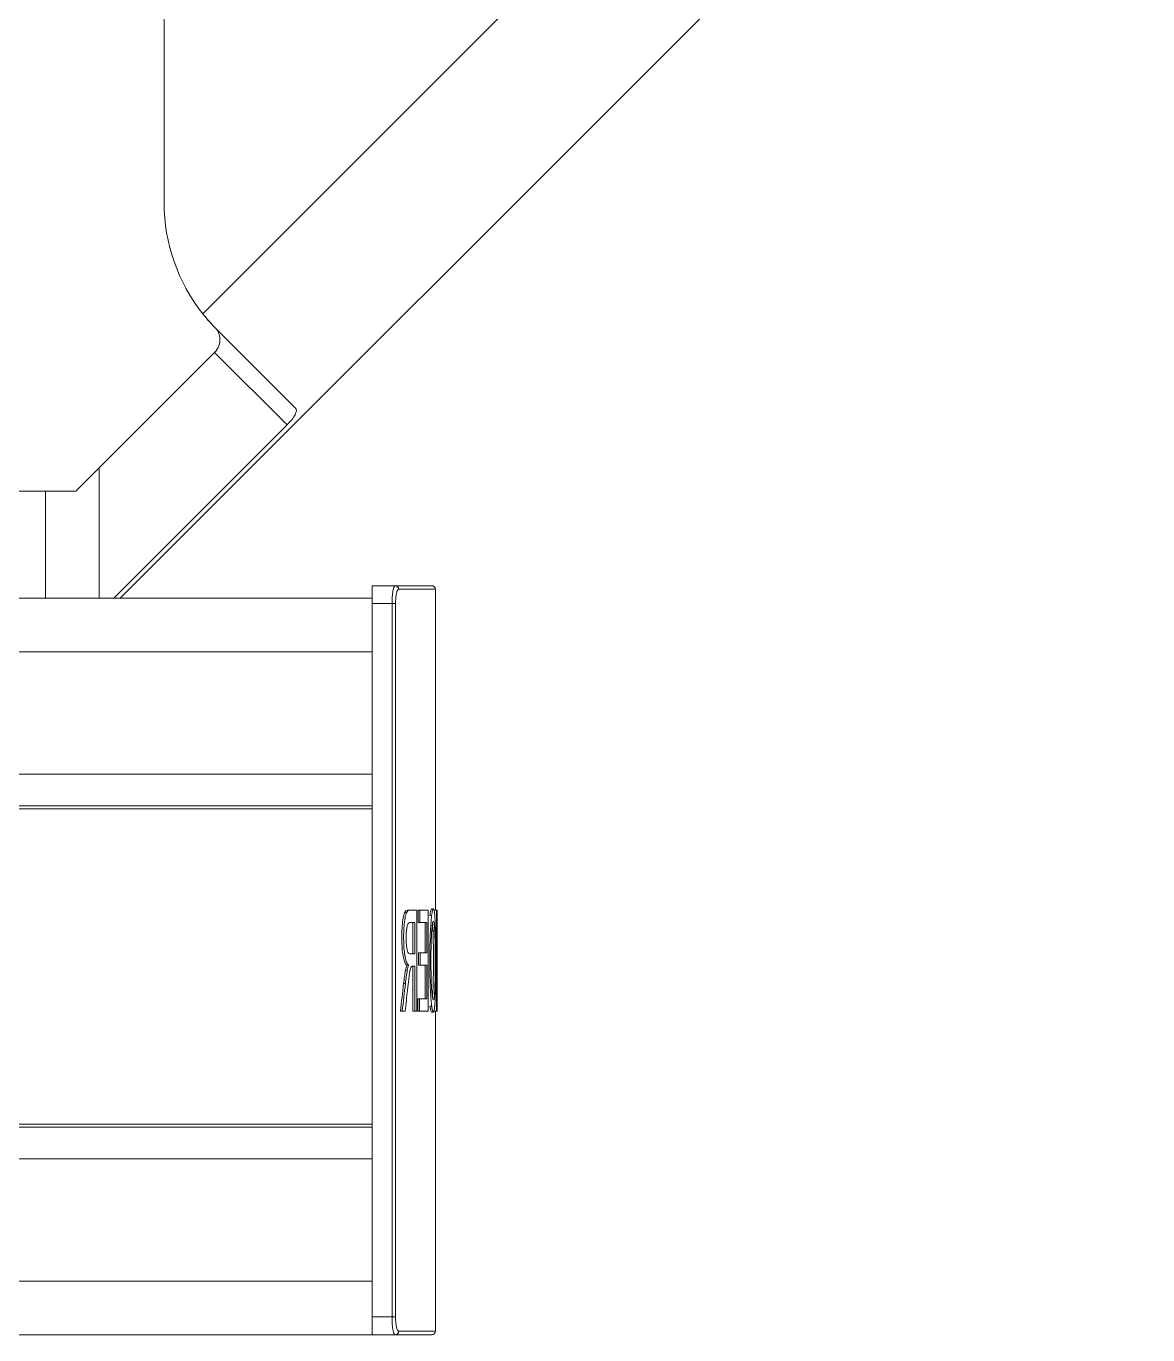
# Model space of a CAD drawing. Extents: x -976302 to -776254, y 5665 to 231437.
# Drawn here: x -798375.1 to -798058.7, y 79523.8 to 79893 of the extents above; entities that cross this region are included whole.
import ezdxf

# ---------------------------------------------------------------- set-up
doc = ezdxf.new("R2010")
doc.units = 0
doc.header["$LTSCALE"] = 1000
doc.header["$MEASUREMENT"] = 0

# ---------------------------------------------------------------- blocks, each defined once
blk = doc.blocks.new('*U22')
at = {"color": 5, "linetype": 'Continuous', "lineweight": 15}
for p, q in [((-23580.184, -16947.658), (-23580.184, -16948.651)), ((-23578.898, -16947.658), (-23580.184, -16947.658)), ((-23580.184, -16947.658), (-23580.184, -16948.651)), ((-23578.898, -16947.658), (-23580.184, -16947.658)), ((-23576.859, -16947.658), (-23578.898, -16947.658)), ((-23576.859, -16947.658), (-23578.898, -16947.658)), ((-23578.704, -16947.857), (-23576.66, -16947.857)), ((-23578.704, -16947.857), (-23576.66, -16947.857)), ((-23576.66, -16965.715), (-23576.66, -16947.857)), ((-23576.66, -16947.857), (-23576.66, -16965.715)), ((-23580.184, -16948.651), (-23579.07, -16948.651)), ((-23580.184, -16948.651), (-23580.184, -16950.968)), ((-23580.184, -16948.651), (-23579.07, -16948.651)), ((-23580.184, -16948.651), (-23580.184, -16950.968)), ((-23578.876, -16948.651), (-23579.07, -16948.651)), ((-23579.07, -16948.651), (-23579.07, -16988.361)), ((-23578.876, -16948.651), (-23579.07, -16948.651)), ((-23579.07, -16948.651), (-23579.07, -16988.361)), ((-23578.876, -16988.361), (-23578.876, -16948.651)), ((-23578.876, -16988.361), (-23578.876, -16948.651)), ((-23580.184, -16951.332), (-23580.184, -16950.968)), ((-23580.184, -16951.332), (-23580.184, -16950.968)), ((-23580.184, -16958.145), (-23580.184, -16951.332)), ((-23580.184, -16958.145), (-23580.184, -16951.332)), ((-23580.184, -16958.456), (-23580.184, -16958.145)), ((-23580.184, -16958.456), (-23580.184, -16958.145)), ((-23580.184, -16958.456), (-23580.184, -16979.251)), ((-23580.184, -16958.456), (-23580.184, -16979.251)), ((-23578.372, -16965.871), (-23578.271, -16965.871)), ((-23578.372, -16965.871), (-23578.271, -16965.871)), ((-23577.691, -16971.333), (-23577.691, -16965.715)), ((-23577.691, -16971.333), (-23577.691, -16965.715)), ((-23577.624, -16966.402), (-23577.624, -16965.715)), ((-23577.624, -16965.715), (-23577.524, -16965.715)), ((-23577.624, -16966.402), (-23577.624, -16965.715)), ((-23577.624, -16965.715), (-23577.524, -16965.715)), ((-23577.524, -16965.715), (-23577.524, -16966.402)), ((-23577.06, -16965.715), (-23577.524, -16965.715)), ((-23577.06, -16965.715), (-23577.524, -16965.715)), ((-23577.524, -16965.715), (-23577.524, -16966.402)), ((-23577.06, -16971.333), (-23577.06, -16965.715)), ((-23577.06, -16971.333), (-23577.06, -16965.715)), ((-23576.965, -16966.022), (-23576.865, -16966.022)), ((-23576.965, -16966.022), (-23576.865, -16966.022)), ((-23576.869, -16965.651), (-23576.77, -16965.651)), ((-23576.869, -16965.651), (-23576.77, -16965.651)), ((-23576.703, -16965.715), (-23576.604, -16965.715)), ((-23576.703, -16965.715), (-23576.604, -16965.715)), ((-23576.604, -16965.715), (-23576.604, -16971.333)), ((-23576.577, -16965.715), (-23576.604, -16965.715)), ((-23576.604, -16965.715), (-23576.604, -16971.333)), ((-23576.577, -16965.715), (-23576.604, -16965.715)), ((-23576.577, -16965.715), (-23576.567, -16965.715)), ((-23576.577, -16965.715), (-23576.567, -16965.715)), ((-23578.082, -16966.402), (-23577.803, -16966.402)), ((-23578.082, -16966.402), (-23577.803, -16966.402)), ((-23577.904, -16968.149), (-23577.904, -16966.402)), ((-23577.904, -16968.149), (-23577.904, -16966.402)), ((-23577.803, -16966.402), (-23577.803, -16968.149)), ((-23577.803, -16966.402), (-23577.803, -16968.149)), ((-23577.624, -16966.402), (-23577.524, -16966.402)), ((-23577.624, -16966.402), (-23577.524, -16966.402)), ((-23577.524, -16966.402), (-23577.135, -16966.402)), ((-23577.524, -16966.402), (-23577.135, -16966.402)), ((-23577.235, -16968.087), (-23577.235, -16966.402)), ((-23577.235, -16968.087), (-23577.235, -16966.402)), ((-23577.135, -16966.402), (-23577.135, -16968.087)), ((-23577.135, -16966.402), (-23577.135, -16968.087)), ((-23576.793, -16966.866), (-23576.694, -16966.866)), ((-23576.793, -16966.866), (-23576.694, -16966.866)), ((-23576.585, -16971.333), (-23576.585, -16966.589)), ((-23576.585, -16971.333), (-23576.585, -16966.589)), ((-23578.061, -16968.149), (-23578.052, -16968.149)), ((-23578.061, -16968.149), (-23578.052, -16968.149)), ((-23577.803, -16968.149), (-23578.052, -16968.149)), ((-23577.803, -16968.149), (-23578.052, -16968.149)), ((-23577.599, -16968.774), (-23577.599, -16968.087)), ((-23577.599, -16968.087), (-23577.498, -16968.087)), ((-23577.599, -16968.774), (-23577.599, -16968.087)), ((-23577.599, -16968.087), (-23577.498, -16968.087)), ((-23577.498, -16968.087), (-23577.498, -16968.774)), ((-23577.135, -16968.087), (-23577.498, -16968.087)), ((-23577.135, -16968.087), (-23577.498, -16968.087)), ((-23577.498, -16968.087), (-23577.498, -16968.774)), ((-23578.322, -16969.063), (-23578.221, -16969.063)), ((-23578.322, -16969.063), (-23578.221, -16969.063)), ((-23578.248, -16968.774), (-23578.147, -16968.774)), ((-23578.248, -16968.774), (-23578.147, -16968.774)), ((-23577.935, -16968.835), (-23577.803, -16968.835)), ((-23577.935, -16968.835), (-23577.803, -16968.835)), ((-23577.904, -16971.333), (-23577.904, -16968.835)), ((-23577.904, -16971.333), (-23577.904, -16968.835)), ((-23577.803, -16968.835), (-23577.803, -16971.333)), ((-23577.803, -16968.835), (-23577.803, -16971.333)), ((-23577.599, -16968.774), (-23577.498, -16968.774)), ((-23577.599, -16968.774), (-23577.498, -16968.774)), ((-23577.498, -16968.774), (-23577.135, -16968.774)), ((-23577.498, -16968.774), (-23577.135, -16968.774)), ((-23577.235, -16970.647), (-23577.235, -16968.774)), ((-23577.235, -16970.647), (-23577.235, -16968.774)), ((-23577.135, -16968.774), (-23577.135, -16970.647)), ((-23577.135, -16968.774), (-23577.135, -16970.647)), ((-23578.427, -16969.803), (-23578.326, -16969.803)), ((-23578.427, -16969.803), (-23578.326, -16969.803)), ((-23576.561, -16971.333), (-23576.561, -16969.272)), ((-23576.561, -16969.272), (-23576.561, -16971.333)), ((-23577.641, -16971.333), (-23577.641, -16970.647)), ((-23577.641, -16970.647), (-23577.541, -16970.647)), ((-23577.641, -16971.333), (-23577.641, -16970.647)), ((-23577.641, -16970.647), (-23577.541, -16970.647)), ((-23577.541, -16970.647), (-23577.541, -16971.333)), ((-23577.135, -16970.647), (-23577.541, -16970.647)), ((-23577.135, -16970.647), (-23577.541, -16970.647)), ((-23577.541, -16970.647), (-23577.541, -16971.333)), ((-23578.604, -16971.333), (-23578.503, -16971.333)), ((-23578.604, -16971.333), (-23578.503, -16971.333)), ((-23578.503, -16971.333), (-23578.338, -16971.333)), ((-23578.503, -16971.333), (-23578.338, -16971.333)), ((-23577.904, -16971.333), (-23577.803, -16971.333)), ((-23577.904, -16971.333), (-23577.803, -16971.333)), ((-23577.803, -16971.333), (-23577.691, -16971.333)), ((-23577.803, -16971.333), (-23577.691, -16971.333)), ((-23577.641, -16971.333), (-23577.541, -16971.333)), ((-23577.641, -16971.333), (-23577.541, -16971.333)), ((-23577.541, -16971.333), (-23577.06, -16971.333)), ((-23577.541, -16971.333), (-23577.06, -16971.333)), ((-23576.961, -16971.056), (-23576.862, -16971.056)), ((-23576.961, -16971.056), (-23576.862, -16971.056)), ((-23576.869, -16971.397), (-23576.77, -16971.397)), ((-23576.77, -16971.397), (-23576.869, -16971.397)), ((-23576.703, -16971.333), (-23576.604, -16971.333)), ((-23576.703, -16971.333), (-23576.604, -16971.333)), ((-23576.66, -16989.155), (-23576.66, -16971.333)), ((-23576.66, -16971.333), (-23576.66, -16989.155)), ((-23576.604, -16971.333), (-23576.585, -16971.333)), ((-23576.604, -16971.333), (-23576.585, -16971.333)), ((-23576.585, -16971.333), (-23576.564, -16971.333)), ((-23576.585, -16971.333), (-23576.564, -16971.333)), ((-23576.564, -16971.333), (-23576.561, -16971.333)), ((-23576.564, -16971.333), (-23576.561, -16971.333)), ((-23580.184, -16979.562), (-23580.184, -16979.251)), ((-23580.184, -16979.562), (-23580.184, -16979.251)), ((-23580.184, -16986.375), (-23580.184, -16979.562)), ((-23580.184, -16986.375), (-23580.184, -16979.562)), ((-23580.184, -16986.738), (-23580.184, -16986.375)), ((-23580.184, -16986.738), (-23580.184, -16986.375)), ((-23580.184, -16986.738), (-23580.184, -16988.361)), ((-23580.184, -16986.738), (-23580.184, -16988.361)), ((-23580.184, -16988.361), (-23580.184, -16989.353)), ((-23579.07, -16988.361), (-23580.184, -16988.361)), ((-23580.184, -16988.361), (-23580.184, -16989.353)), ((-23579.07, -16988.361), (-23580.184, -16988.361)), ((-23578.876, -16988.361), (-23579.07, -16988.361)), ((-23578.876, -16988.361), (-23579.07, -16988.361)), ((-23580.184, -16989.353), (-23578.898, -16989.353)), ((-23580.184, -16989.353), (-23578.898, -16989.353)), ((-23578.898, -16989.353), (-23576.859, -16989.353)), ((-23578.898, -16989.353), (-23576.859, -16989.353)), ((-23576.66, -16989.155), (-23578.704, -16989.155)), ((-23576.66, -16989.155), (-23578.704, -16989.155))]:
    blk.add_line(p, q, dxfattribs=at)
at = {"color": 7, "linetype": 'Continuous', "lineweight": 15}
for p, q in [((-24580.184, -16948.353), (-23580.184, -16948.353)), ((-24580.184, -16959.919), (-23580.184, -16959.919)), ((-24580.184, -16960.08), (-23580.184, -16960.08)), ((-24580.184, -16977.627), (-23580.184, -16977.627)), ((-24580.184, -16977.788), (-23580.184, -16977.788)), ((-24580.184, -16989.353), (-23580.184, -16989.353))]:
    blk.add_line(p, q, dxfattribs=at)
at = {"color": 253, "linetype": 'Continuous', "lineweight": 15, "true_color": 0x9e9e9e}
for p, q in [((-24580.184, -16951.332), (-23580.184, -16951.332)), ((-24580.184, -16958.145), (-23580.184, -16958.145)), ((-24580.184, -16979.562), (-23580.184, -16979.562)), ((-24580.184, -16986.375), (-23580.184, -16986.375))]:
    blk.add_line(p, q, dxfattribs=at)
at = {"color": 5, "linetype": 'Continuous', "lineweight": 15}
for centre, radius, start, end in [((-23578.9, -16947.855), 0.196, 359.37936, 89.36561), ((-23578.9, -16947.855), 0.196, 359.37936, 89.36561), ((-23576.859, -16947.857), 0.199, 360, 90), ((-23576.859, -16947.857), 0.199, 360, 90), ((-23578.9, -16989.157), 0.196, 270.63439, 0.62064), ((-23578.9, -16989.157), 0.196, 270.63439, 0.62064), ((-23576.859, -16989.155), 0.199, 270, 360), ((-23576.859, -16989.155), 0.199, 270, 0)]:
    blk.add_arc(centre, radius, start, end, dxfattribs=at)
for centre, major_axis, ratio, start_param, end_param in [((-23670.97, -16971.651), (0, 324.332), 0.291088, -1.564488, -1.552495), ((-23670.97, -16974.016), (0, 328.506), 0.287389, -1.56263, -1.548188), ((-23670.97, -16938.099), (0, 164.547), 0.573149, 4.509015, 4.5185), ((-23670.97, -16938.099), (0, 164.72), 0.573149, 4.509231, 4.518707), ((-23670.97, -16939.668), (0, 163.957), 0.575816, 4.51804, 4.525307)]:
    blk.add_ellipse(centre, major_axis=major_axis, ratio=ratio, start_param=start_param, end_param=end_param, dxfattribs=at)
at = {"color": 5, "linetype": 'Continuous', "lineweight": 15, "extrusion": (0, 0, -1)}
for centre, major_axis, ratio, start_param, end_param in [((-23670.97, -16971.651), (0, 324.332), 0.291088, 1.552495, 1.564488), ((-23670.97, -16974.016), (0, 328.506), 0.287389, 1.548188, 1.56263), ((-23670.97, -16938.099), (0, 164.547), 0.573149, 1.764685, 1.774171), ((-23670.97, -16938.099), (0, 164.72), 0.573149, 1.764479, 1.773954), ((-23670.97, -16939.668), (0, 163.957), 0.575816, 1.757878, 1.765146)]:
    blk.add_ellipse(centre, major_axis=major_axis, ratio=ratio, start_param=start_param, end_param=end_param, dxfattribs=at)
at = {"color": 5, "linetype": 'Continuous', "lineweight": 15}
for points, knots in [([(-23578.898, -16947.658), (-23578.92, -16947.658), (-23578.942, -16947.684), (-23578.983, -16947.782), (-23579.002, -16947.856), (-23579.034, -16948.038), (-23579.047, -16948.148), (-23579.065, -16948.389), (-23579.07, -16948.519), (-23579.07, -16948.651)], [0, 0, 0, 0, 0.25, 0.25, 0.5, 0.5, 0.75, 0.75, 1, 1, 1, 1]), ([(-23578.898, -16947.658), (-23578.92, -16947.658), (-23578.942, -16947.684), (-23578.983, -16947.782), (-23579.002, -16947.856), (-23579.034, -16948.038), (-23579.047, -16948.148), (-23579.065, -16948.389), (-23579.07, -16948.519), (-23579.07, -16948.651)], [0, 0, 0, 0, 0.25, 0.25, 0.5, 0.5, 0.75, 0.75, 1, 1, 1, 1]), ([(-23578.876, -16948.651), (-23578.876, -16948.545), (-23578.871, -16948.441), (-23578.853, -16948.247), (-23578.84, -16948.159), (-23578.792, -16947.941), (-23578.748, -16947.857), (-23578.704, -16947.857)], [0, 0, 0, 0, 0.25, 0.25, 0.5, 0.5, 1, 1, 1, 1]), ([(-23578.876, -16948.651), (-23578.876, -16948.545), (-23578.871, -16948.441), (-23578.853, -16948.247), (-23578.84, -16948.159), (-23578.792, -16947.941), (-23578.748, -16947.857), (-23578.704, -16947.857)], [0, 0, 0, 0, 0.25, 0.25, 0.5, 0.5, 1, 1, 1, 1]), ([(-23578.248, -16968.774), (-23578.278, -16968.75), (-23578.308, -16968.714), (-23578.367, -16968.604), (-23578.396, -16968.526), (-23578.447, -16968.323), (-23578.469, -16968.193), (-23578.502, -16967.906), (-23578.514, -16967.744), (-23578.526, -16967.415), (-23578.527, -16967.244), (-23578.521, -16966.91), (-23578.513, -16966.744), (-23578.488, -16966.437), (-23578.472, -16966.288), (-23578.428, -16966.038), (-23578.402, -16965.936), (-23578.372, -16965.871)], [0, 0, 0, 0, 0.125, 0.125, 0.25, 0.25, 0.375, 0.375, 0.5, 0.5, 0.625, 0.625, 0.75, 0.75, 0.875, 0.875, 1, 1, 1, 1]), ([(-23578.248, -16968.774), (-23578.278, -16968.75), (-23578.308, -16968.714), (-23578.367, -16968.604), (-23578.396, -16968.526), (-23578.447, -16968.323), (-23578.469, -16968.193), (-23578.502, -16967.906), (-23578.514, -16967.744), (-23578.526, -16967.415), (-23578.527, -16967.244), (-23578.521, -16966.91), (-23578.513, -16966.744), (-23578.488, -16966.437), (-23578.472, -16966.288), (-23578.428, -16966.038), (-23578.402, -16965.936), (-23578.372, -16965.871)], [0, 0, 0, 0, 0.125, 0.125, 0.25, 0.25, 0.375, 0.375, 0.5, 0.5, 0.625, 0.625, 0.75, 0.75, 0.875, 0.875, 1, 1, 1, 1]), ([(-23578.271, -16965.871), (-23578.3, -16965.936), (-23578.327, -16966.037), (-23578.37, -16966.287), (-23578.387, -16966.435), (-23578.412, -16966.744), (-23578.42, -16966.91), (-23578.426, -16967.243), (-23578.425, -16967.412), (-23578.413, -16967.742), (-23578.401, -16967.902), (-23578.376, -16968.118), (-23578.367, -16968.186), (-23578.345, -16968.312), (-23578.333, -16968.371), (-23578.295, -16968.525), (-23578.266, -16968.602), (-23578.207, -16968.714), (-23578.177, -16968.75), (-23578.147, -16968.774)], [0, 0, 0, 0, 0.125, 0.125, 0.25, 0.25, 0.375, 0.375, 0.5, 0.5, 0.625, 0.625, 0.6875, 0.6875, 0.75, 0.75, 0.875, 0.875, 1, 1, 1, 1]), ([(-23578.271, -16965.871), (-23578.3, -16965.936), (-23578.327, -16966.037), (-23578.37, -16966.287), (-23578.387, -16966.435), (-23578.412, -16966.744), (-23578.42, -16966.91), (-23578.426, -16967.243), (-23578.425, -16967.412), (-23578.413, -16967.742), (-23578.401, -16967.902), (-23578.376, -16968.118), (-23578.367, -16968.186), (-23578.345, -16968.312), (-23578.333, -16968.371), (-23578.295, -16968.525), (-23578.266, -16968.602), (-23578.207, -16968.714), (-23578.177, -16968.75), (-23578.147, -16968.774)], [0, 0, 0, 0, 0.125, 0.125, 0.25, 0.25, 0.375, 0.375, 0.5, 0.5, 0.625, 0.625, 0.6875, 0.6875, 0.75, 0.75, 0.875, 0.875, 1, 1, 1, 1]), ([(-23578.372, -16965.871), (-23578.347, -16965.814), (-23578.321, -16965.783), (-23578.27, -16965.738), (-23578.244, -16965.726), (-23578.193, -16965.714), (-23578.168, -16965.715), (-23578.118, -16965.715), (-23577.994, -16965.715), (-23577.879, -16965.715), (-23577.791, -16965.715)], [0, 0, 0, 0, 0.125, 0.125, 0.25, 0.25, 0.375, 0.375, 0.5, 1, 1, 1, 1]), ([(-23578.372, -16965.871), (-23578.347, -16965.814), (-23578.321, -16965.783), (-23578.27, -16965.738), (-23578.244, -16965.726), (-23578.193, -16965.714), (-23578.168, -16965.715), (-23578.118, -16965.715), (-23577.994, -16965.715), (-23577.879, -16965.715), (-23577.791, -16965.715)], [0, 0, 0, 0, 0.125, 0.125, 0.25, 0.25, 0.375, 0.375, 0.5, 1, 1, 1, 1]), ([(-23577.691, -16965.715), (-23577.778, -16965.715), (-23577.871, -16965.715), (-23577.992, -16965.715), (-23578.017, -16965.715), (-23578.067, -16965.715), (-23578.092, -16965.714), (-23578.144, -16965.726), (-23578.169, -16965.738), (-23578.221, -16965.783), (-23578.246, -16965.815), (-23578.271, -16965.871)], [0, 0, 0, 0, 0.5, 0.5, 0.625, 0.625, 0.75, 0.75, 0.875, 0.875, 1, 1, 1, 1]), ([(-23577.691, -16965.715), (-23577.778, -16965.715), (-23577.871, -16965.715), (-23577.992, -16965.715), (-23578.017, -16965.715), (-23578.067, -16965.715), (-23578.092, -16965.714), (-23578.144, -16965.726), (-23578.169, -16965.738), (-23578.221, -16965.783), (-23578.246, -16965.815), (-23578.271, -16965.871)], [0, 0, 0, 0, 0.5, 0.5, 0.625, 0.625, 0.75, 0.75, 0.875, 0.875, 1, 1, 1, 1]), ([(-23576.865, -16966.022), (-23576.881, -16966.151), (-23576.896, -16966.308), (-23576.917, -16966.59), (-23576.923, -16966.691), (-23576.934, -16966.899), (-23576.939, -16967.007), (-23576.952, -16967.341), (-23576.958, -16967.579), (-23576.966, -16968.057), (-23576.968, -16968.301), (-23576.968, -16968.79), (-23576.966, -16969.032), (-23576.958, -16969.509), (-23576.951, -16969.746), (-23576.938, -16970.081), (-23576.933, -16970.189), (-23576.922, -16970.397), (-23576.915, -16970.498), (-23576.902, -16970.683), (-23576.894, -16970.769), (-23576.879, -16970.924), (-23576.87, -16970.995), (-23576.862, -16971.056)], [0, 0, 0, 0, 0.125, 0.125, 0.1875, 0.1875, 0.25, 0.25, 0.375, 0.375, 0.5, 0.5, 0.625, 0.625, 0.75, 0.75, 0.8125, 0.8125, 0.875, 0.875, 0.9375, 0.9375, 1, 1, 1, 1]), ([(-23576.865, -16966.022), (-23576.881, -16966.151), (-23576.896, -16966.308), (-23576.917, -16966.59), (-23576.923, -16966.691), (-23576.934, -16966.899), (-23576.939, -16967.007), (-23576.952, -16967.341), (-23576.958, -16967.579), (-23576.966, -16968.057), (-23576.968, -16968.301), (-23576.968, -16968.79), (-23576.966, -16969.032), (-23576.958, -16969.509), (-23576.951, -16969.746), (-23576.938, -16970.081), (-23576.933, -16970.189), (-23576.922, -16970.397), (-23576.915, -16970.498), (-23576.902, -16970.683), (-23576.894, -16970.769), (-23576.879, -16970.924), (-23576.87, -16970.995), (-23576.862, -16971.056)], [0, 0, 0, 0, 0.125, 0.125, 0.1875, 0.1875, 0.25, 0.25, 0.375, 0.375, 0.5, 0.5, 0.625, 0.625, 0.75, 0.75, 0.8125, 0.8125, 0.875, 0.875, 0.9375, 0.9375, 1, 1, 1, 1]), ([(-23576.965, -16966.022), (-23576.949, -16965.901), (-23576.933, -16965.807), (-23576.9, -16965.683), (-23576.884, -16965.653), (-23576.869, -16965.651)], [0, 0, 0, 0, 0.5, 0.5, 1, 1, 1, 1]), ([(-23576.965, -16966.022), (-23576.949, -16965.901), (-23576.933, -16965.807), (-23576.9, -16965.683), (-23576.884, -16965.653), (-23576.869, -16965.651)], [0, 0, 0, 0, 0.5, 0.5, 1, 1, 1, 1]), ([(-23576.887, -16967.378), (-23576.881, -16967.225), (-23576.874, -16967.079), (-23576.858, -16966.822), (-23576.848, -16966.71), (-23576.826, -16966.525), (-23576.815, -16966.454), (-23576.792, -16966.362), (-23576.781, -16966.34), (-23576.77, -16966.338)], [0, 0, 0, 0, 0.25, 0.25, 0.5, 0.5, 0.75, 0.75, 1, 1, 1, 1]), ([(-23576.887, -16967.378), (-23576.881, -16967.225), (-23576.874, -16967.079), (-23576.858, -16966.822), (-23576.848, -16966.71), (-23576.826, -16966.525), (-23576.815, -16966.454), (-23576.792, -16966.362), (-23576.781, -16966.34), (-23576.77, -16966.338)], [0, 0, 0, 0, 0.25, 0.25, 0.5, 0.5, 0.75, 0.75, 1, 1, 1, 1]), ([(-23576.77, -16965.651), (-23576.785, -16965.653), (-23576.801, -16965.683), (-23576.833, -16965.807), (-23576.849, -16965.901), (-23576.865, -16966.022)], [0, 0, 0, 0, 0.5, 0.5, 1, 1, 1, 1]), ([(-23576.77, -16965.651), (-23576.785, -16965.653), (-23576.801, -16965.683), (-23576.833, -16965.807), (-23576.849, -16965.901), (-23576.865, -16966.022)], [0, 0, 0, 0, 0.5, 0.5, 1, 1, 1, 1]), ([(-23576.649, -16969.988), (-23576.645, -16969.771), (-23576.642, -16969.546), (-23576.637, -16969.082), (-23576.636, -16968.839), (-23576.636, -16968.356), (-23576.637, -16968.116), (-23576.64, -16967.641), (-23576.643, -16967.403), (-23576.65, -16966.954), (-23576.656, -16966.739), (-23576.669, -16966.36), (-23576.678, -16966.189), (-23576.693, -16965.985), (-23576.699, -16965.925), (-23576.711, -16965.823), (-23576.718, -16965.781), (-23576.738, -16965.682), (-23576.753, -16965.653), (-23576.77, -16965.651)], [0, 0, 0, 0, 0.125, 0.125, 0.25, 0.25, 0.375, 0.375, 0.5, 0.5, 0.625, 0.625, 0.75, 0.75, 0.8125, 0.8125, 0.875, 0.875, 1, 1, 1, 1]), ([(-23576.649, -16969.988), (-23576.645, -16969.771), (-23576.642, -16969.546), (-23576.637, -16969.082), (-23576.636, -16968.839), (-23576.636, -16968.356), (-23576.637, -16968.116), (-23576.64, -16967.641), (-23576.643, -16967.403), (-23576.65, -16966.954), (-23576.656, -16966.739), (-23576.669, -16966.36), (-23576.678, -16966.189), (-23576.693, -16965.985), (-23576.699, -16965.925), (-23576.711, -16965.823), (-23576.718, -16965.781), (-23576.738, -16965.682), (-23576.753, -16965.653), (-23576.77, -16965.651)], [0, 0, 0, 0, 0.125, 0.125, 0.25, 0.25, 0.375, 0.375, 0.5, 0.5, 0.625, 0.625, 0.75, 0.75, 0.8125, 0.8125, 0.875, 0.875, 1, 1, 1, 1]), ([(-23576.77, -16966.338), (-23576.754, -16966.34), (-23576.739, -16966.384), (-23576.72, -16966.519), (-23576.714, -16966.576), (-23576.703, -16966.708), (-23576.698, -16966.783), (-23576.694, -16966.866)], [0, 0, 0, 0, 0.5, 0.5, 0.75, 0.75, 1, 1, 1, 1]), ([(-23576.77, -16966.338), (-23576.754, -16966.34), (-23576.739, -16966.384), (-23576.72, -16966.519), (-23576.714, -16966.576), (-23576.703, -16966.708), (-23576.698, -16966.783), (-23576.694, -16966.866)], [0, 0, 0, 0, 0.5, 0.5, 0.75, 0.75, 1, 1, 1, 1]), ([(-23576.567, -16965.715), (-23576.564, -16966.512), (-23576.562, -16967.707), (-23576.561, -16968.902), (-23576.561, -16969.699), (-23576.561, -16970.097), (-23576.562, -16970.498)], [0, 0, 0, 0, 0.5, 0.75, 0.75, 1, 1, 1, 1]), ([(-23576.567, -16965.715), (-23576.564, -16966.512), (-23576.562, -16967.707), (-23576.561, -16968.902), (-23576.561, -16969.699), (-23576.561, -16970.097), (-23576.562, -16970.498)], [0, 0, 0, 0, 0.5, 0.75, 0.75, 1, 1, 1, 1]), ([(-23578.259, -16967.74), (-23578.269, -16967.656), (-23578.277, -16967.563), (-23578.285, -16967.37), (-23578.286, -16967.269), (-23578.283, -16967.069), (-23578.278, -16966.972), (-23578.261, -16966.793), (-23578.249, -16966.715), (-23578.236, -16966.647)], [0, 0, 0, 0, 0.25, 0.25, 0.5, 0.5, 0.75, 0.75, 1, 1, 1, 1]), ([(-23578.259, -16967.74), (-23578.269, -16967.656), (-23578.277, -16967.563), (-23578.285, -16967.37), (-23578.286, -16967.269), (-23578.283, -16967.069), (-23578.278, -16966.972), (-23578.261, -16966.793), (-23578.249, -16966.715), (-23578.236, -16966.647)], [0, 0, 0, 0, 0.25, 0.25, 0.5, 0.5, 0.75, 0.75, 1, 1, 1, 1]), ([(-23578.236, -16966.647), (-23578.215, -16966.548), (-23578.189, -16966.487), (-23578.135, -16966.416), (-23578.108, -16966.403), (-23578.082, -16966.402)], [0, 0, 0, 0, 0.5, 0.5, 1, 1, 1, 1]), ([(-23578.236, -16966.647), (-23578.215, -16966.548), (-23578.189, -16966.487), (-23578.135, -16966.416), (-23578.108, -16966.403), (-23578.082, -16966.402)], [0, 0, 0, 0, 0.5, 0.5, 1, 1, 1, 1]), ([(-23576.822, -16970.526), (-23576.816, -16970.476), (-23576.8, -16970.351), (-23576.783, -16969.966), (-23576.768, -16969.344), (-23576.765, -16968.5), (-23576.769, -16967.684), (-23576.781, -16967.125), (-23576.791, -16966.927), (-23576.793, -16966.866)], [0, 0, 0, 0, 0.083787, 0.211443, 0.355757, 0.572741, 0.809218, 0.941691, 1, 1, 1, 1]), ([(-23576.822, -16970.526), (-23576.816, -16970.476), (-23576.8, -16970.351), (-23576.783, -16969.966), (-23576.768, -16969.344), (-23576.765, -16968.5), (-23576.769, -16967.684), (-23576.781, -16967.125), (-23576.791, -16966.927), (-23576.793, -16966.866)], [0, 0, 0, 0, 0.0837872, 0.2114429, 0.3557565, 0.5727412, 0.8092179, 0.9416913, 1, 1, 1, 1]), ([(-23576.793, -16966.866), (-23576.796, -16966.824), (-23576.801, -16966.739), (-23576.81, -16966.617), (-23576.817, -16966.552), (-23576.821, -16966.516)], [0, 0, 0, 0, 0.305234, 0.613147, 1, 1, 1, 1]), ([(-23576.793, -16966.866), (-23576.796, -16966.824), (-23576.801, -16966.739), (-23576.81, -16966.617), (-23576.817, -16966.552), (-23576.821, -16966.516)], [0, 0, 0, 0, 0.305234, 0.613147, 1, 1, 1, 1]), ([(-23576.694, -16966.866), (-23576.686, -16967.012), (-23576.681, -16967.195), (-23576.673, -16967.576), (-23576.671, -16967.779), (-23576.668, -16968.189), (-23576.667, -16968.394), (-23576.667, -16968.805), (-23576.668, -16969.012), (-23576.672, -16969.421), (-23576.675, -16969.617), (-23576.685, -16969.986), (-23576.692, -16970.148), (-23576.709, -16970.427), (-23576.719, -16970.536), (-23576.742, -16970.68), (-23576.755, -16970.71), (-23576.769, -16970.709)], [0, 0, 0, 0, 0.125, 0.125, 0.25, 0.25, 0.375, 0.375, 0.5, 0.5, 0.625, 0.625, 0.75, 0.75, 0.875, 0.875, 1, 1, 1, 1]), ([(-23576.694, -16966.866), (-23576.686, -16967.012), (-23576.681, -16967.195), (-23576.673, -16967.576), (-23576.671, -16967.779), (-23576.668, -16968.189), (-23576.667, -16968.394), (-23576.667, -16968.805), (-23576.668, -16969.012), (-23576.672, -16969.421), (-23576.675, -16969.617), (-23576.685, -16969.986), (-23576.692, -16970.148), (-23576.709, -16970.427), (-23576.719, -16970.536), (-23576.742, -16970.68), (-23576.755, -16970.71), (-23576.769, -16970.709)], [0, 0, 0, 0, 0.125, 0.125, 0.25, 0.25, 0.375, 0.375, 0.5, 0.5, 0.625, 0.625, 0.75, 0.75, 0.875, 0.875, 1, 1, 1, 1]), ([(-23578.185, -16968.055), (-23578.2, -16968.027), (-23578.214, -16967.986), (-23578.24, -16967.88), (-23578.251, -16967.814), (-23578.259, -16967.74)], [0, 0, 0, 0, 0.5, 0.5, 1, 1, 1, 1]), ([(-23578.185, -16968.055), (-23578.2, -16968.027), (-23578.214, -16967.986), (-23578.24, -16967.88), (-23578.251, -16967.814), (-23578.259, -16967.74)], [0, 0, 0, 0, 0.5, 0.5, 1, 1, 1, 1]), ([(-23576.769, -16970.709), (-23576.781, -16970.71), (-23576.794, -16970.688), (-23576.819, -16970.582), (-23576.831, -16970.499), (-23576.854, -16970.278), (-23576.864, -16970.147), (-23576.881, -16969.846), (-23576.888, -16969.682), (-23576.898, -16969.339), (-23576.901, -16969.158), (-23576.905, -16968.797), (-23576.906, -16968.616), (-23576.905, -16968.253), (-23576.903, -16968.069), (-23576.897, -16967.715), (-23576.893, -16967.543), (-23576.887, -16967.378)], [0, 0, 0, 0, 0.125, 0.125, 0.25, 0.25, 0.375, 0.375, 0.5, 0.5, 0.625, 0.625, 0.75, 0.75, 0.875, 0.875, 1, 1, 1, 1]), ([(-23576.769, -16970.709), (-23576.781, -16970.71), (-23576.794, -16970.688), (-23576.819, -16970.582), (-23576.831, -16970.499), (-23576.854, -16970.278), (-23576.864, -16970.147), (-23576.881, -16969.846), (-23576.888, -16969.682), (-23576.898, -16969.339), (-23576.901, -16969.158), (-23576.905, -16968.797), (-23576.906, -16968.616), (-23576.905, -16968.253), (-23576.903, -16968.069), (-23576.897, -16967.715), (-23576.893, -16967.543), (-23576.887, -16967.378)], [0, 0, 0, 0, 0.125, 0.125, 0.25, 0.25, 0.375, 0.375, 0.5, 0.5, 0.625, 0.625, 0.75, 0.75, 0.875, 0.875, 1, 1, 1, 1]), ([(-23578.052, -16968.149), (-23578.074, -16968.151), (-23578.096, -16968.147), (-23578.141, -16968.121), (-23578.164, -16968.1), (-23578.185, -16968.055)], [0, 0, 0, 0, 0.5, 0.5, 1, 1, 1, 1]), ([(-23578.052, -16968.149), (-23578.074, -16968.151), (-23578.096, -16968.147), (-23578.141, -16968.121), (-23578.164, -16968.1), (-23578.185, -16968.055)], [0, 0, 0, 0, 0.5, 0.5, 1, 1, 1, 1]), ([(-23578.322, -16969.063), (-23578.311, -16969.004), (-23578.299, -16968.953), (-23578.274, -16968.858), (-23578.261, -16968.815), (-23578.248, -16968.774)], [0, 0, 0, 0, 0.5, 0.5, 1, 1, 1, 1]), ([(-23578.322, -16969.063), (-23578.311, -16969.004), (-23578.299, -16968.953), (-23578.274, -16968.858), (-23578.261, -16968.815), (-23578.248, -16968.774)], [0, 0, 0, 0, 0.5, 0.5, 1, 1, 1, 1]), ([(-23578.147, -16968.774), (-23578.16, -16968.815), (-23578.173, -16968.858), (-23578.198, -16968.953), (-23578.21, -16969.004), (-23578.221, -16969.063)], [0, 0, 0, 0, 0.5, 0.5, 1, 1, 1, 1]), ([(-23578.147, -16968.774), (-23578.16, -16968.815), (-23578.173, -16968.858), (-23578.198, -16968.953), (-23578.21, -16969.004), (-23578.221, -16969.063)], [0, 0, 0, 0, 0.5, 0.5, 1, 1, 1, 1]), ([(-23578.208, -16970.163), (-23578.185, -16969.959), (-23578.162, -16969.756), (-23578.126, -16969.459), (-23578.114, -16969.362), (-23578.087, -16969.176), (-23578.073, -16969.085), (-23578.055, -16969.016)], [0, 0, 0, 0, 0.5, 0.5, 0.75, 0.75, 1, 1, 1, 1]), ([(-23578.208, -16970.163), (-23578.185, -16969.959), (-23578.162, -16969.756), (-23578.126, -16969.459), (-23578.114, -16969.362), (-23578.087, -16969.176), (-23578.073, -16969.085), (-23578.055, -16969.016)], [0, 0, 0, 0, 0.5, 0.5, 0.75, 0.75, 1, 1, 1, 1]), ([(-23578.055, -16969.016), (-23578.054, -16969.011), (-23578.052, -16969.005), (-23578.051, -16969), (-23578.044, -16968.974), (-23578.037, -16968.951), (-23578.029, -16968.93), (-23578.024, -16968.916), (-23578.019, -16968.903), (-23578.014, -16968.891), (-23578.01, -16968.881), (-23578.005, -16968.871), (-23578, -16968.863)], [0.0008677277, 0.0008677277, 0.0008677277, 0.0008677277, 0.0008988786, 0.0008988786, 0.0008988786, 0.0010412531, 0.0010412531, 0.0010412531, 0.0011360045, 0.0011360045, 0.0011360045, 0.0012210171, 0.0012210171, 0.0012210171, 0.0012210171]), ([(-23578.055, -16969.016), (-23578.054, -16969.011), (-23578.052, -16969.005), (-23578.051, -16969), (-23578.044, -16968.974), (-23578.037, -16968.951), (-23578.029, -16968.93), (-23578.024, -16968.916), (-23578.019, -16968.903), (-23578.014, -16968.891), (-23578.01, -16968.881), (-23578.005, -16968.871), (-23578, -16968.863)], [0.0008677277, 0.0008677277, 0.0008677277, 0.0008677277, 0.0008988786, 0.0008988786, 0.0008988786, 0.0010412531, 0.0010412531, 0.0010412531, 0.0011360045, 0.0011360045, 0.0011360045, 0.0012210171, 0.0012210171, 0.0012210171, 0.0012210171]), ([(-23577.935, -16968.835), (-23577.935, -16968.835), (-23577.936, -16968.836), (-23577.937, -16968.836), (-23577.948, -16968.837), (-23577.959, -16968.84), (-23577.97, -16968.844), (-23577.978, -16968.847), (-23577.985, -16968.85), (-23577.993, -16968.856), (-23577.995, -16968.858), (-23577.998, -16968.86), (-23578, -16968.863)], [0.0012473596, 0.0012473596, 0.0012473596, 0.0012473596, 0.0012592377, 0.0012592377, 0.0012592377, 0.0014581139, 0.0014581139, 0.0014581139, 0.0015907625, 0.0015907625, 0.0015907625, 0.0016339415, 0.0016339415, 0.0016339415, 0.0016339415]), ([(-23577.935, -16968.835), (-23577.935, -16968.835), (-23577.936, -16968.836), (-23577.937, -16968.836), (-23577.948, -16968.837), (-23577.959, -16968.84), (-23577.97, -16968.844), (-23577.978, -16968.847), (-23577.985, -16968.85), (-23577.993, -16968.856), (-23577.995, -16968.858), (-23577.998, -16968.86), (-23578, -16968.863)], [0.0012473596, 0.0012473596, 0.0012473596, 0.0012473596, 0.0012592377, 0.0012592377, 0.0012592377, 0.0014581139, 0.0014581139, 0.0014581139, 0.0015907625, 0.0015907625, 0.0015907625, 0.0016339415, 0.0016339415, 0.0016339415, 0.0016339415]), ([(-23576.562, -16970.498), (-23576.562, -16970.447), (-23576.562, -16970.396), (-23576.562, -16970.345), (-23576.562, -16970.247), (-23576.562, -16970.149), (-23576.562, -16970.051), (-23576.562, -16969.952), (-23576.562, -16969.852), (-23576.563, -16969.753), (-23576.563, -16969.703), (-23576.563, -16969.654), (-23576.563, -16969.605)], [0.0024888748, 0.0024888748, 0.0024888748, 0.0024888748, 0.0026489224, 0.0026489224, 0.0026489224, 0.0029559204, 0.0029559204, 0.0029559204, 0.0032681774, 0.0032681774, 0.0032681774, 0.0034226971, 0.0034226971, 0.0034226971, 0.0034226971]), ([(-23576.562, -16970.498), (-23576.562, -16970.447), (-23576.562, -16970.396), (-23576.562, -16970.345), (-23576.562, -16970.247), (-23576.562, -16970.149), (-23576.562, -16970.051), (-23576.562, -16969.952), (-23576.562, -16969.852), (-23576.563, -16969.753), (-23576.563, -16969.703), (-23576.563, -16969.654), (-23576.563, -16969.605)], [0.0024888748, 0.0024888748, 0.0024888748, 0.0024888748, 0.0026489224, 0.0026489224, 0.0026489224, 0.0029559204, 0.0029559204, 0.0029559204, 0.0032681774, 0.0032681774, 0.0032681774, 0.0034226971, 0.0034226971, 0.0034226971, 0.0034226971]), ([(-23576.862, -16971.056), (-23576.85, -16971.143), (-23576.838, -16971.215), (-23576.814, -16971.323), (-23576.802, -16971.36), (-23576.778, -16971.399), (-23576.767, -16971.402), (-23576.745, -16971.377), (-23576.734, -16971.348), (-23576.715, -16971.254), (-23576.706, -16971.19), (-23576.69, -16971.023), (-23576.683, -16970.924), (-23576.67, -16970.698), (-23576.665, -16970.57), (-23576.656, -16970.293), (-23576.652, -16970.145), (-23576.649, -16969.988)], [0, 0, 0, 0, 0.125, 0.125, 0.25, 0.25, 0.375, 0.375, 0.5, 0.5, 0.625, 0.625, 0.75, 0.75, 0.875, 0.875, 1, 1, 1, 1]), ([(-23576.745, -16971.371), (-23576.732, -16971.344), (-23576.721, -16971.293), (-23576.701, -16971.141), (-23576.691, -16971.039), (-23576.675, -16970.798), (-23576.668, -16970.656), (-23576.657, -16970.342), (-23576.653, -16970.171), (-23576.649, -16969.988)], [0, 0, 0, 0, 0.25, 0.25, 0.5, 0.5, 0.75, 0.75, 1, 1, 1, 1]), ([(-23576.869, -16971.37), (-23576.879, -16971.375), (-23576.908, -16971.39), (-23576.94, -16971.191), (-23576.961, -16971.056)], [0, 0, 0, 0, 0.3255382, 1, 1, 1, 1]), ([(-23576.869, -16971.37), (-23576.879, -16971.375), (-23576.908, -16971.39), (-23576.94, -16971.191), (-23576.961, -16971.056)], [0, 0, 0, 0, 0.325538, 1, 1, 1, 1]), ([(-23576.862, -16971.056), (-23576.841, -16971.186), (-23576.81, -16971.388), (-23576.781, -16971.37), (-23576.77, -16971.364)], [0, 0, 0, 0, 0.643546, 1, 1, 1, 1]), ([(-23579.07, -16988.361), (-23579.07, -16988.625), (-23579.05, -16988.883), (-23579.002, -16989.157), (-23578.983, -16989.229), (-23578.942, -16989.328), (-23578.92, -16989.353), (-23578.898, -16989.353)], [0, 0, 0, 0, 0.5, 0.5, 0.75, 0.75, 1, 1, 1, 1]), ([(-23579.07, -16988.361), (-23579.07, -16988.625), (-23579.05, -16988.883), (-23579.002, -16989.157), (-23578.983, -16989.229), (-23578.942, -16989.328), (-23578.92, -16989.353), (-23578.898, -16989.353)], [0, 0, 0, 0, 0.5, 0.5, 0.75, 0.75, 1, 1, 1, 1]), ([(-23578.704, -16989.155), (-23578.726, -16989.155), (-23578.747, -16989.135), (-23578.789, -16989.057), (-23578.808, -16988.999), (-23578.856, -16988.78), (-23578.876, -16988.573), (-23578.876, -16988.361)], [0, 0, 0, 0, 0.25, 0.25, 0.5, 0.5, 1, 1, 1, 1]), ([(-23578.704, -16989.155), (-23578.726, -16989.155), (-23578.747, -16989.135), (-23578.789, -16989.057), (-23578.808, -16988.999), (-23578.856, -16988.78), (-23578.876, -16988.573), (-23578.876, -16988.361)], [0, 0, 0, 0, 0.25, 0.25, 0.5, 0.5, 1, 1, 1, 1])]:
    blk.add_open_spline(points, degree=3, knots=knots, dxfattribs=at)
for points in [[(-23578.427, -16969.803), (-23578.396, -16969.539), (-23578.361, -16969.288), (-23578.322, -16969.063)], [(-23578.427, -16969.803), (-23578.396, -16969.539), (-23578.361, -16969.288), (-23578.322, -16969.063)], [(-23578.326, -16969.803), (-23578.295, -16969.539), (-23578.26, -16969.288), (-23578.221, -16969.063)], [(-23578.326, -16969.803), (-23578.295, -16969.539), (-23578.26, -16969.288), (-23578.221, -16969.063)]]:
    blk.add_open_spline(points, degree=3, dxfattribs=at)
blk = doc.blocks.new('a1-3d-02')
at = {"color": 7, "linetype": 'Continuous', "lineweight": 15}
for p, q in [((-24792.159, -16915.06), (-24792.159, -16969.062)), ((-24794.311, -16975.234), (-24841.297, -16928.247)), ((-24846.913, -16933.863), (-24789.713, -16991.063)), ((-24799.471, -16980.485), (-24795.067, -16976.081)), ((-24799.001, -16981.419), (-24794.967, -16977.385)), ((-24794.967, -16977.385), (-24794.974, -16977.378)), ((-24794.967, -16977.385), (-24788.539, -16983.814)), ((-24789.356, -16991.063), (-24799.001, -16981.419)), ((-24788.539, -16983.814), (-24788.539, -16991.063)), ((-24787.245, -16985.107), (-24788.539, -16983.814)), ((-24785.561, -16985.107), (-24787.245, -16985.107)), ((-24785.561, -16991.063), (-24785.561, -16985.107)), ((-24782.583, -16985.107), (-24785.561, -16985.107)), ((-24789.713, -16991.063), (-24789.356, -16991.063)), ((-24788.539, -16991.063), (-24789.356, -16991.063)), ((-24788.539, -16991.063), (-24785.561, -16991.063)), ((-24785.561, -16991.063), (-24782.583, -16991.063))]:
    blk.add_line(p, q, dxfattribs=at)
blk.add_arc((-24802.087, -16969.062), 9.927, 321.55827, 360, dxfattribs=at)
blk.add_open_spline([(-24795.067, -16976.081), (-24794.8, -16975.814), (-24794.548, -16975.532), (-24794.311, -16975.234)], degree=3, dxfattribs=at)
for points, knots in [([(-24795.067, -16976.081), (-24794.949, -16975.963), (-24794.825, -16975.833), (-24794.567, -16975.546), (-24794.437, -16975.393), (-24794.311, -16975.234)], [0, 0, 0, 0, 0.5, 0.5, 1, 1, 1, 1]), ([(-24795.067, -16976.081), (-24795.067, -16976.081), (-24795.077, -16976.094), (-24795.099, -16976.126), (-24795.112, -16976.146), (-24795.149, -16976.208), (-24795.173, -16976.254), (-24795.232, -16976.402), (-24795.259, -16976.514), (-24795.269, -16976.751), (-24795.254, -16976.88), (-24795.161, -16977.139), (-24795.082, -16977.27), (-24794.974, -16977.378)], [0, 0, 0, 0, 0.0625, 0.0625, 0.125, 0.125, 0.25, 0.25, 0.5, 0.5, 0.75, 0.75, 1, 1, 1, 1]), ([(-24799.471, -16980.485), (-24799.507, -16980.521), (-24799.523, -16980.57), (-24799.515, -16980.696), (-24799.49, -16980.77), (-24799.401, -16980.938), (-24799.338, -16981.032), (-24799.186, -16981.224), (-24799.096, -16981.323), (-24799.001, -16981.419)], [0, 0, 0, 0, 0.25, 0.25, 0.5, 0.5, 0.75, 0.75, 1, 1, 1, 1])]:
    blk.add_open_spline(points, degree=3, knots=knots, dxfattribs=at)
blk = doc.blocks.new('*U20')
at = {"color": 7, "linetype": 'Continuous', "lineweight": 15}
blk.add_line((-14284.211, -24406.57), (-14341.411, -24349.37), dxfattribs=at)
blk.add_blockref('a1-3d-02', (10505.502, -7415.507))

msp = doc.modelspace()

# ---------------------------------------------------------------- block references
for name, p, xscale, yscale, zscale in [('*U20', (-870752.43, 203443.66), -5.068799998611212, 5.068799999542534, 5.068800000000002), ('*U20', (-870752.43, 203443.66), -5.068799998611212, 5.068799999542534, 5.068800000000002), ('*U22', (-678754.33, 165639.45), 5.068799998611212, 5.068799998611212, 5.068799998611212), ('*U22', (-678754.33, 165639.45), 5.068799998611212, 5.068799998611212, 5.068799998611212)]:
    msp.add_blockref(name, p, dxfattribs=dict(xscale=xscale, yscale=yscale, zscale=zscale))

doc.saveas('drawing.dxf')
